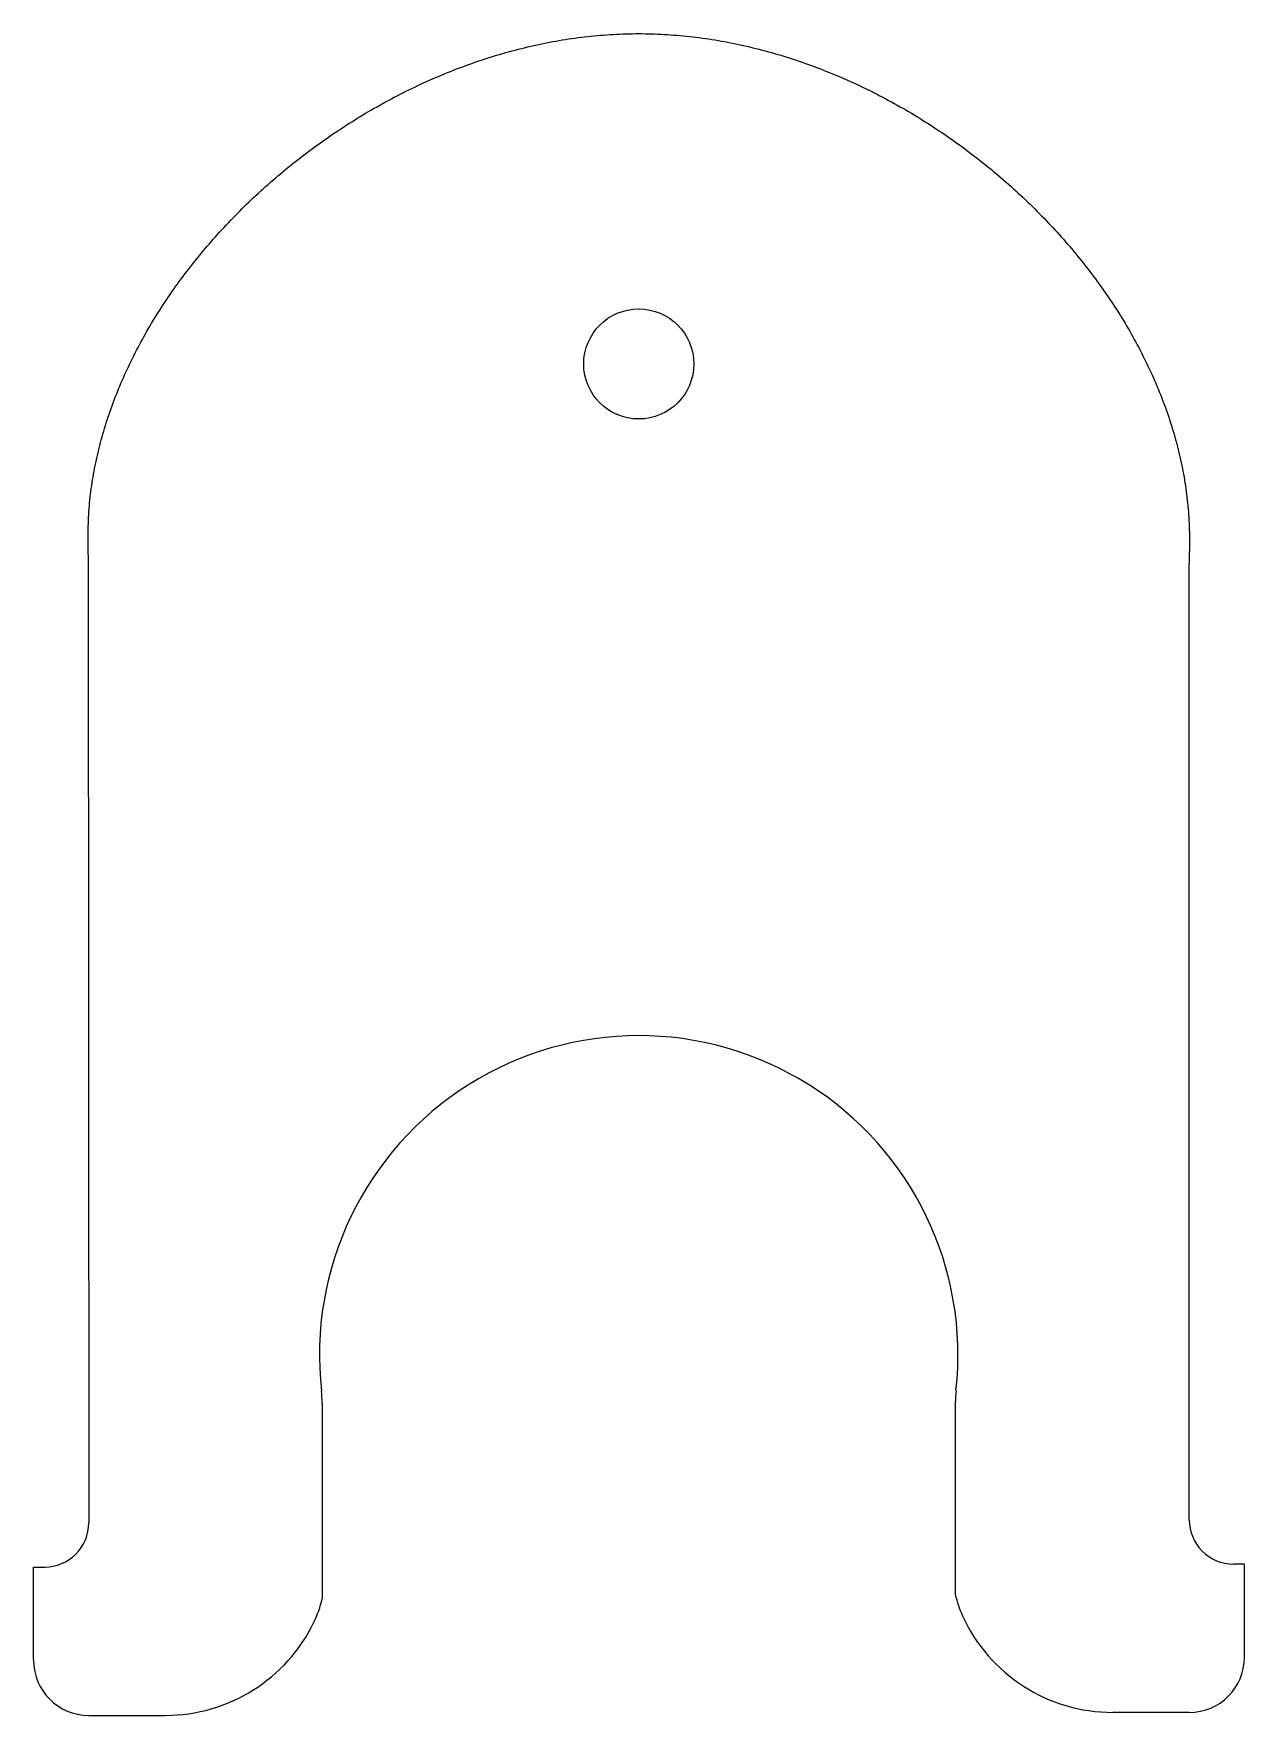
# Model space of a CAD drawing. Extents: x -11 to 11, y -6.5 to 24.
import ezdxf

# ---------------------------------------------------------------- set-up
doc = ezdxf.new("R2010")
doc.units = 0
doc.layers.get('0').update_dxf_attribs({"true_color": 0xffffff})

msp = doc.modelspace()

# ---------------------------------------------------------------- linework, layer by layer
for p, q in [((-1.731, 23.821), (-1.674, 23.833)), ((-1.674, 23.833), (-1.617, 23.844)), ((-1.617, 23.844), (-1.559, 23.855)), ((-1.559, 23.855), (-1.502, 23.865)), ((-1.502, 23.865), (-1.444, 23.875)), ((-1.444, 23.875), (-1.387, 23.885)), ((-1.387, 23.885), (-1.329, 23.894)), ((-1.329, 23.894), (-1.272, 23.903)), ((-1.272, 23.903), (-1.214, 23.911)), ((-1.214, 23.911), (-1.157, 23.919)), ((-1.157, 23.919), (-1.099, 23.927)), ((-1.099, 23.927), (-1.041, 23.935)), ((-1.041, 23.935), (-0.984, 23.942)), ((-0.984, 23.942), (-0.926, 23.948)), ((-0.926, 23.948), (-0.868, 23.954)), ((-0.868, 23.954), (-0.81, 23.96)), ((-0.81, 23.96), (-0.752, 23.966)), ((-0.752, 23.966), (-0.695, 23.971)), ((-0.695, 23.971), (-0.637, 23.975)), ((-0.637, 23.975), (-0.579, 23.98)), ((-0.579, 23.98), (-0.521, 23.983)), ((-0.521, 23.983), (-0.463, 23.987)), ((-0.463, 23.987), (-0.405, 23.99)), ((-0.405, 23.99), (-0.347, 23.993)), ((-0.347, 23.993), (-0.289, 23.995)), ((-0.289, 23.995), (-0.231, 23.997)), ((-0.231, 23.997), (-0.173, 23.998)), ((-0.173, 23.998), (-0.115, 23.999)), ((-0.115, 23.999), (-0.057, 24)), ((-0.057, 24), (0.001, 24)), ((0.001, 24), (0.059, 24)), ((0.059, 24), (0.116, 23.999)), ((0.116, 23.999), (0.174, 23.998)), ((0.174, 23.998), (0.232, 23.997)), ((0.232, 23.997), (0.29, 23.995)), ((0.29, 23.995), (0.348, 23.993)), ((0.348, 23.993), (0.406, 23.99)), ((0.406, 23.99), (0.464, 23.987)), ((0.464, 23.987), (0.522, 23.983)), ((0.522, 23.983), (0.58, 23.98)), ((0.58, 23.98), (0.638, 23.975)), ((0.638, 23.975), (0.695, 23.971)), ((0.695, 23.971), (0.753, 23.966)), ((0.753, 23.966), (0.811, 23.96)), ((0.811, 23.96), (0.869, 23.954)), ((0.869, 23.954), (0.927, 23.948)), ((0.927, 23.948), (0.984, 23.942)), ((0.984, 23.942), (1.042, 23.935)), ((1.042, 23.935), (1.1, 23.927)), ((1.1, 23.927), (1.157, 23.92)), ((1.157, 23.92), (1.215, 23.911)), ((1.215, 23.911), (1.272, 23.903)), ((1.272, 23.903), (1.33, 23.894)), ((1.33, 23.894), (1.387, 23.885)), ((1.387, 23.885), (1.445, 23.875)), ((1.445, 23.875), (1.502, 23.865)), ((1.502, 23.865), (1.559, 23.855)), ((1.559, 23.855), (1.617, 23.844)), ((1.617, 23.844), (1.674, 23.833)), ((1.674, 23.833), (1.731, 23.821)), ((-2.863, 23.517), (-2.807, 23.536)), ((-2.807, 23.536), (-2.751, 23.554)), ((-2.751, 23.554), (-2.695, 23.572)), ((-2.695, 23.572), (-2.639, 23.589)), ((-2.639, 23.589), (-2.583, 23.606)), ((-2.583, 23.606), (-2.526, 23.623)), ((-2.526, 23.623), (-2.47, 23.639)), ((-2.47, 23.639), (-2.414, 23.655)), ((-2.414, 23.655), (-2.357, 23.671)), ((-2.357, 23.671), (-2.301, 23.687)), ((-2.301, 23.687), (-2.244, 23.702)), ((-2.244, 23.702), (-2.187, 23.716)), ((-2.187, 23.716), (-2.13, 23.731)), ((-2.13, 23.731), (-2.074, 23.745)), ((-2.074, 23.745), (-2.017, 23.758)), ((-2.017, 23.758), (-1.96, 23.772)), ((-1.96, 23.772), (-1.903, 23.785)), ((-1.903, 23.785), (-1.846, 23.797)), ((-1.846, 23.797), (-1.788, 23.809)), ((-1.788, 23.809), (-1.731, 23.821)), ((1.731, 23.821), (1.788, 23.809)), ((1.788, 23.809), (1.845, 23.797)), ((1.845, 23.797), (1.902, 23.785)), ((1.902, 23.785), (1.959, 23.772)), ((1.959, 23.772), (2.016, 23.758)), ((2.016, 23.758), (2.073, 23.745)), ((2.073, 23.745), (2.13, 23.731)), ((2.13, 23.731), (2.186, 23.716)), ((2.186, 23.716), (2.243, 23.702)), ((2.243, 23.702), (2.299, 23.687)), ((2.299, 23.687), (2.356, 23.671)), ((2.356, 23.671), (2.412, 23.656)), ((2.412, 23.656), (2.469, 23.639)), ((2.469, 23.639), (2.525, 23.623)), ((2.525, 23.623), (2.581, 23.606)), ((2.581, 23.606), (2.637, 23.589)), ((2.637, 23.589), (2.693, 23.572)), ((2.693, 23.572), (2.749, 23.554)), ((2.749, 23.554), (2.805, 23.536)), ((2.805, 23.536), (2.861, 23.517)), ((-3.69, 23.201), (-3.636, 23.224)), ((-3.636, 23.224), (-3.581, 23.247)), ((-3.581, 23.247), (-3.527, 23.27)), ((-3.527, 23.27), (-3.472, 23.292)), ((-3.472, 23.292), (-3.417, 23.314)), ((-3.417, 23.314), (-3.362, 23.336)), ((-3.362, 23.336), (-3.307, 23.358)), ((-3.307, 23.358), (-3.252, 23.379)), ((-3.252, 23.379), (-3.197, 23.399)), ((-3.197, 23.399), (-3.141, 23.42)), ((-3.141, 23.42), (-3.086, 23.44)), ((-3.086, 23.44), (-3.03, 23.46)), ((-3.03, 23.46), (-2.975, 23.479)), ((-2.975, 23.479), (-2.919, 23.498)), ((-2.919, 23.498), (-2.863, 23.517)), ((2.861, 23.517), (2.917, 23.498)), ((2.917, 23.498), (2.972, 23.479)), ((2.972, 23.479), (3.028, 23.46)), ((3.028, 23.46), (3.083, 23.44)), ((3.083, 23.44), (3.139, 23.42)), ((3.139, 23.42), (3.194, 23.4)), ((3.194, 23.4), (3.249, 23.379)), ((3.249, 23.379), (3.304, 23.358)), ((3.304, 23.358), (3.359, 23.336)), ((3.359, 23.336), (3.414, 23.315)), ((3.414, 23.315), (3.468, 23.293)), ((3.468, 23.293), (3.523, 23.27)), ((3.523, 23.27), (3.578, 23.248)), ((3.578, 23.248), (3.632, 23.225)), ((3.632, 23.225), (3.686, 23.201)), ((-4.334, 22.898), (-4.281, 22.925)), ((-4.281, 22.925), (-4.228, 22.952)), ((-4.228, 22.952), (-4.175, 22.978)), ((-4.175, 22.978), (-4.122, 23.004)), ((-4.122, 23.004), (-4.068, 23.03)), ((-4.068, 23.03), (-4.014, 23.055)), ((-4.014, 23.055), (-3.961, 23.08)), ((-3.961, 23.08), (-3.907, 23.105)), ((-3.907, 23.105), (-3.853, 23.13)), ((-3.853, 23.13), (-3.799, 23.154)), ((-3.799, 23.154), (-3.745, 23.178)), ((-3.745, 23.178), (-3.69, 23.201)), ((3.686, 23.201), (3.741, 23.178)), ((3.741, 23.178), (3.795, 23.154)), ((3.795, 23.154), (3.849, 23.13)), ((3.849, 23.13), (3.902, 23.105)), ((3.902, 23.105), (3.956, 23.08)), ((3.956, 23.08), (4.01, 23.055)), ((4.01, 23.055), (4.063, 23.03)), ((4.063, 23.03), (4.117, 23.004)), ((4.117, 23.004), (4.17, 22.978)), ((4.17, 22.978), (4.223, 22.952)), ((4.223, 22.952), (4.276, 22.925)), ((4.276, 22.925), (4.329, 22.898)), ((-4.908, 22.584), (-4.856, 22.614)), ((-4.856, 22.614), (-4.805, 22.644)), ((-4.805, 22.644), (-4.753, 22.673)), ((-4.753, 22.673), (-4.701, 22.702)), ((-4.701, 22.702), (-4.649, 22.731)), ((-4.649, 22.731), (-4.597, 22.76)), ((-4.597, 22.76), (-4.545, 22.788)), ((-4.545, 22.788), (-4.492, 22.816)), ((-4.492, 22.816), (-4.44, 22.844)), ((-4.44, 22.844), (-4.387, 22.871)), ((-4.387, 22.871), (-4.334, 22.898)), ((4.329, 22.898), (4.381, 22.871)), ((4.381, 22.871), (4.434, 22.844)), ((4.434, 22.844), (4.486, 22.816)), ((4.486, 22.816), (4.539, 22.788)), ((4.539, 22.788), (4.591, 22.76)), ((4.591, 22.76), (4.643, 22.731)), ((4.643, 22.731), (4.695, 22.702)), ((4.695, 22.702), (4.746, 22.673)), ((4.746, 22.673), (4.798, 22.644)), ((4.798, 22.644), (4.849, 22.614)), ((4.849, 22.614), (4.901, 22.584)), ((-5.413, 22.27), (-5.363, 22.303)), ((-5.363, 22.303), (-5.313, 22.335)), ((-5.313, 22.335), (-5.263, 22.367)), ((-5.263, 22.367), (-5.213, 22.399)), ((-5.213, 22.399), (-5.162, 22.43)), ((-5.162, 22.43), (-5.112, 22.462)), ((-5.112, 22.462), (-5.061, 22.493)), ((-5.061, 22.493), (-5.01, 22.523)), ((-5.01, 22.523), (-4.959, 22.554)), ((-4.959, 22.554), (-4.908, 22.584)), ((4.901, 22.584), (4.952, 22.554)), ((4.952, 22.554), (5.003, 22.524)), ((5.003, 22.524), (5.053, 22.493)), ((5.053, 22.493), (5.104, 22.462)), ((5.104, 22.462), (5.155, 22.43)), ((5.155, 22.43), (5.205, 22.399)), ((5.205, 22.399), (5.255, 22.367)), ((5.255, 22.367), (5.305, 22.335)), ((5.305, 22.335), (5.355, 22.303)), ((5.355, 22.303), (5.405, 22.27)), ((-5.853, 21.966), (-5.805, 22)), ((-5.805, 22), (-5.757, 22.035)), ((-5.757, 22.035), (-5.708, 22.069)), ((-5.708, 22.069), (-5.659, 22.103)), ((-5.659, 22.103), (-5.611, 22.137)), ((-5.611, 22.137), (-5.561, 22.171)), ((-5.561, 22.171), (-5.512, 22.204)), ((-5.512, 22.204), (-5.463, 22.237)), ((-5.463, 22.237), (-5.413, 22.27)), ((5.405, 22.27), (5.454, 22.237)), ((5.454, 22.237), (5.503, 22.204)), ((5.503, 22.204), (5.553, 22.171)), ((5.553, 22.171), (5.602, 22.137)), ((5.602, 22.137), (5.65, 22.103)), ((5.65, 22.103), (5.699, 22.069)), ((5.699, 22.069), (5.747, 22.035)), ((5.747, 22.035), (5.796, 22.001)), ((5.796, 22.001), (5.844, 21.966)), ((-6.232, 21.679), (-6.186, 21.715)), ((-6.186, 21.715), (-6.139, 21.752)), ((-6.139, 21.752), (-6.092, 21.788)), ((-6.092, 21.788), (-6.044, 21.824)), ((-6.044, 21.824), (-5.997, 21.86)), ((-5.997, 21.86), (-5.949, 21.895)), ((-5.949, 21.895), (-5.901, 21.931)), ((-5.901, 21.931), (-5.853, 21.966)), ((5.844, 21.966), (5.892, 21.931)), ((5.892, 21.931), (5.939, 21.895)), ((5.939, 21.895), (5.987, 21.86)), ((5.987, 21.86), (6.034, 21.824)), ((6.034, 21.824), (6.081, 21.788)), ((6.081, 21.788), (6.128, 21.752)), ((6.128, 21.752), (6.175, 21.715)), ((6.175, 21.715), (6.222, 21.679)), ((-6.598, 21.377), (-6.553, 21.416)), ((-6.553, 21.416), (-6.508, 21.454)), ((-6.508, 21.454), (-6.463, 21.492)), ((-6.463, 21.492), (-6.417, 21.53)), ((-6.417, 21.53), (-6.371, 21.567)), ((-6.371, 21.567), (-6.325, 21.605)), ((-6.325, 21.605), (-6.279, 21.642)), ((-6.279, 21.642), (-6.232, 21.679)), ((6.222, 21.679), (6.268, 21.642)), ((6.268, 21.642), (6.314, 21.605)), ((6.314, 21.605), (6.36, 21.567)), ((6.36, 21.567), (6.406, 21.53)), ((6.406, 21.53), (6.452, 21.492)), ((6.452, 21.492), (6.497, 21.454)), ((6.497, 21.454), (6.542, 21.416)), ((6.542, 21.416), (6.587, 21.377)), ((-6.951, 21.062), (-6.908, 21.102)), ((-6.908, 21.102), (-6.864, 21.142)), ((-6.864, 21.142), (-6.82, 21.182)), ((-6.82, 21.182), (-6.776, 21.221)), ((-6.776, 21.221), (-6.732, 21.261)), ((-6.732, 21.261), (-6.688, 21.3)), ((-6.688, 21.3), (-6.643, 21.339)), ((-6.643, 21.339), (-6.598, 21.377)), ((6.587, 21.377), (6.632, 21.339)), ((6.632, 21.339), (6.676, 21.3)), ((6.676, 21.3), (6.72, 21.261)), ((6.72, 21.261), (6.764, 21.222)), ((6.764, 21.222), (6.808, 21.182)), ((6.808, 21.182), (6.852, 21.142)), ((6.852, 21.142), (6.895, 21.102)), ((6.895, 21.102), (6.939, 21.062)), ((-7.289, 20.734), (-7.247, 20.776)), ((-7.247, 20.776), (-7.206, 20.817)), ((-7.206, 20.817), (-7.164, 20.859)), ((-7.164, 20.859), (-7.122, 20.9)), ((-7.122, 20.9), (-7.079, 20.941)), ((-7.079, 20.941), (-7.037, 20.981)), ((-7.037, 20.981), (-6.994, 21.022)), ((-6.994, 21.022), (-6.951, 21.062)), ((6.939, 21.062), (6.981, 21.022)), ((6.981, 21.022), (7.024, 20.982)), ((7.024, 20.982), (7.067, 20.941)), ((7.067, 20.941), (7.109, 20.9)), ((7.109, 20.9), (7.151, 20.859)), ((7.151, 20.859), (7.193, 20.818)), ((7.193, 20.818), (7.234, 20.776)), ((7.234, 20.776), (7.276, 20.734)), ((-7.572, 20.438), (-7.532, 20.48)), ((-7.532, 20.48), (-7.492, 20.523)), ((-7.492, 20.523), (-7.452, 20.566)), ((-7.452, 20.566), (-7.412, 20.608)), ((-7.412, 20.608), (-7.371, 20.65)), ((-7.371, 20.65), (-7.33, 20.692)), ((-7.33, 20.692), (-7.289, 20.734)), ((7.276, 20.734), (7.317, 20.693)), ((7.317, 20.693), (7.358, 20.651)), ((7.358, 20.651), (7.398, 20.608)), ((7.398, 20.608), (7.439, 20.566)), ((7.439, 20.566), (7.479, 20.523)), ((7.479, 20.523), (7.519, 20.481)), ((7.519, 20.481), (7.558, 20.438)), ((-7.842, 20.132), (-7.804, 20.176)), ((-7.804, 20.176), (-7.766, 20.22)), ((-7.766, 20.22), (-7.728, 20.264)), ((-7.728, 20.264), (-7.689, 20.308)), ((-7.689, 20.308), (-7.65, 20.351)), ((-7.65, 20.351), (-7.611, 20.394)), ((-7.611, 20.394), (-7.572, 20.438)), ((7.558, 20.438), (7.598, 20.395)), ((7.598, 20.395), (7.637, 20.351)), ((7.637, 20.351), (7.675, 20.308)), ((7.675, 20.308), (7.714, 20.264)), ((7.714, 20.264), (7.752, 20.22)), ((7.752, 20.22), (7.79, 20.176)), ((7.79, 20.176), (7.828, 20.132)), ((-8.1, 19.819), (-8.064, 19.864)), ((-8.064, 19.864), (-8.028, 19.909)), ((-8.028, 19.909), (-7.991, 19.954)), ((-7.991, 19.954), (-7.954, 19.999)), ((-7.954, 19.999), (-7.917, 20.043)), ((-7.917, 20.043), (-7.88, 20.088)), ((-7.88, 20.088), (-7.842, 20.132)), ((7.828, 20.132), (7.866, 20.088)), ((7.866, 20.088), (7.903, 20.044)), ((7.903, 20.044), (7.94, 19.999)), ((7.94, 19.999), (7.977, 19.954)), ((7.977, 19.954), (8.013, 19.909)), ((8.013, 19.909), (8.05, 19.864)), ((8.05, 19.864), (8.086, 19.819)), ((-8.31, 19.544), (-8.275, 19.59)), ((-8.275, 19.59), (-8.241, 19.636)), ((-8.241, 19.636), (-8.206, 19.682)), ((-8.206, 19.682), (-8.171, 19.728)), ((-8.171, 19.728), (-8.136, 19.773)), ((-8.136, 19.773), (-8.1, 19.819)), ((8.086, 19.819), (8.121, 19.773)), ((8.121, 19.773), (8.157, 19.728)), ((8.157, 19.728), (8.192, 19.682)), ((8.192, 19.682), (8.227, 19.636)), ((8.227, 19.636), (8.261, 19.59)), ((8.261, 19.59), (8.295, 19.544)), ((-8.541, 19.217), (-8.509, 19.264)), ((-8.509, 19.264), (-8.477, 19.311)), ((-8.477, 19.311), (-8.444, 19.358)), ((-8.444, 19.358), (-8.411, 19.405)), ((-8.411, 19.405), (-8.377, 19.451)), ((-8.377, 19.451), (-8.344, 19.498)), ((-8.344, 19.498), (-8.31, 19.544)), ((8.295, 19.544), (8.329, 19.498)), ((8.329, 19.498), (8.363, 19.451)), ((8.363, 19.451), (8.396, 19.405)), ((8.396, 19.405), (8.429, 19.358)), ((8.429, 19.358), (8.462, 19.311)), ((8.462, 19.311), (8.495, 19.264)), ((8.495, 19.264), (8.527, 19.217)), ((-8.728, 18.932), (-8.698, 18.979)), ((-8.698, 18.979), (-8.667, 19.027)), ((-8.667, 19.027), (-8.636, 19.075)), ((-8.636, 19.075), (-8.605, 19.122)), ((-8.605, 19.122), (-8.573, 19.17)), ((-8.573, 19.17), (-8.541, 19.217)), ((8.527, 19.217), (8.559, 19.17)), ((8.559, 19.17), (8.591, 19.122)), ((8.591, 19.122), (8.622, 19.075)), ((8.622, 19.075), (8.653, 19.027)), ((8.653, 19.027), (8.684, 18.98)), ((8.684, 18.98), (8.714, 18.932)), ((-8.932, 18.593), (-8.904, 18.642)), ((-8.904, 18.642), (-8.876, 18.69)), ((-8.876, 18.69), (-8.847, 18.739)), ((-8.847, 18.739), (-8.818, 18.787)), ((-8.818, 18.787), (-8.788, 18.835)), ((-8.788, 18.835), (-8.758, 18.884)), ((-8.758, 18.884), (-8.728, 18.932)), ((8.714, 18.932), (8.744, 18.884)), ((8.744, 18.884), (8.774, 18.836)), ((8.774, 18.836), (8.803, 18.787)), ((8.803, 18.787), (8.833, 18.739)), ((8.833, 18.739), (8.861, 18.69)), ((8.861, 18.69), (8.89, 18.642)), ((8.89, 18.642), (8.918, 18.593)), ((-9.094, 18.298), (-9.068, 18.348)), ((-9.068, 18.348), (-9.042, 18.397)), ((-9.042, 18.397), (-9.015, 18.446)), ((-9.015, 18.446), (-8.988, 18.495)), ((-8.988, 18.495), (-8.96, 18.544)), ((-8.96, 18.544), (-8.932, 18.593)), ((8.918, 18.593), (8.946, 18.544)), ((8.946, 18.544), (8.974, 18.495)), ((8.974, 18.495), (9.001, 18.446)), ((9.001, 18.446), (9.028, 18.397)), ((9.028, 18.397), (9.054, 18.348)), ((9.054, 18.348), (9.081, 18.299)), ((-9.244, 18), (-9.22, 18.05)), ((-9.22, 18.05), (-9.196, 18.1)), ((-9.196, 18.1), (-9.171, 18.15)), ((-9.171, 18.15), (-9.146, 18.199)), ((-9.146, 18.199), (-9.12, 18.249)), ((-9.12, 18.249), (-9.094, 18.298)), ((9.081, 18.299), (9.107, 18.249)), ((9.107, 18.249), (9.132, 18.2)), ((9.132, 18.2), (9.158, 18.15)), ((9.158, 18.15), (9.182, 18.1)), ((9.182, 18.1), (9.207, 18.05)), ((9.207, 18.05), (9.231, 18)), ((-9.382, 17.699), (-9.36, 17.749)), ((-9.36, 17.749), (-9.338, 17.8)), ((-9.338, 17.8), (-9.315, 17.85)), ((-9.315, 17.85), (-9.292, 17.9)), ((-9.292, 17.9), (-9.268, 17.95)), ((-9.268, 17.95), (-9.244, 18)), ((9.231, 18), (9.255, 17.95)), ((9.255, 17.95), (9.279, 17.9)), ((9.279, 17.9), (9.302, 17.85)), ((9.302, 17.85), (9.325, 17.8)), ((9.325, 17.8), (9.348, 17.749)), ((9.348, 17.749), (9.37, 17.699)), ((-9.507, 17.394), (-9.487, 17.445)), ((-9.487, 17.445), (-9.467, 17.496)), ((-9.467, 17.496), (-9.446, 17.547)), ((-9.446, 17.547), (-9.425, 17.598)), ((-9.425, 17.598), (-9.404, 17.648)), ((-9.404, 17.648), (-9.382, 17.699)), ((9.37, 17.699), (9.392, 17.648)), ((9.392, 17.648), (9.413, 17.598)), ((9.413, 17.598), (9.434, 17.547)), ((9.434, 17.547), (9.455, 17.496)), ((9.455, 17.496), (9.475, 17.445)), ((9.475, 17.445), (9.495, 17.394)), ((-9.619, 17.087), (-9.601, 17.139)), ((-9.601, 17.139), (-9.583, 17.19)), ((-9.583, 17.19), (-9.565, 17.241)), ((-9.565, 17.241), (-9.546, 17.292)), ((-9.546, 17.292), (-9.527, 17.343)), ((-9.527, 17.343), (-9.507, 17.394)), ((9.495, 17.394), (9.515, 17.343)), ((9.515, 17.343), (9.535, 17.292)), ((9.535, 17.292), (9.554, 17.241)), ((9.554, 17.241), (9.572, 17.19)), ((9.572, 17.19), (9.59, 17.139)), ((9.59, 17.139), (9.608, 17.087)), ((-9.717, 16.778), (-9.702, 16.83)), ((-9.702, 16.83), (-9.686, 16.881)), ((-9.686, 16.881), (-9.67, 16.933)), ((-9.67, 16.933), (-9.653, 16.984)), ((-9.653, 16.984), (-9.636, 17.036)), ((-9.636, 17.036), (-9.619, 17.087)), ((9.608, 17.087), (9.626, 17.036)), ((9.626, 17.036), (9.643, 16.984)), ((9.643, 16.984), (9.66, 16.933)), ((9.66, 16.933), (9.676, 16.881)), ((9.676, 16.881), (9.692, 16.83)), ((9.692, 16.83), (9.708, 16.778)), ((-9.801, 16.467), (-9.788, 16.519)), ((-9.788, 16.519), (-9.775, 16.571)), ((-9.775, 16.571), (-9.761, 16.623)), ((-9.761, 16.623), (-9.747, 16.674)), ((-9.747, 16.674), (-9.732, 16.726)), ((-9.732, 16.726), (-9.717, 16.778)), ((9.708, 16.778), (9.723, 16.726)), ((9.723, 16.726), (9.738, 16.675)), ((9.738, 16.675), (9.752, 16.623)), ((9.752, 16.623), (9.766, 16.571)), ((9.766, 16.571), (9.78, 16.519)), ((9.78, 16.519), (9.793, 16.467)), ((-9.871, 16.154), (-9.861, 16.206)), ((-9.861, 16.206), (-9.85, 16.259)), ((-9.85, 16.259), (-9.838, 16.311)), ((-9.838, 16.311), (-9.826, 16.363)), ((-9.826, 16.363), (-9.814, 16.415)), ((-9.814, 16.415), (-9.801, 16.467)), ((9.793, 16.467), (9.806, 16.415)), ((9.806, 16.415), (9.819, 16.363)), ((9.819, 16.363), (9.831, 16.311)), ((9.831, 16.311), (9.843, 16.259)), ((9.843, 16.259), (9.854, 16.206)), ((9.854, 16.206), (9.865, 16.154)), ((-9.927, 15.84), (-9.918, 15.893)), ((-9.918, 15.893), (-9.91, 15.945)), ((-9.91, 15.945), (-9.901, 15.997)), ((-9.901, 15.997), (-9.891, 16.05)), ((-9.891, 16.05), (-9.882, 16.102)), ((-9.882, 16.102), (-9.871, 16.154)), ((9.865, 16.154), (9.875, 16.102)), ((9.875, 16.102), (9.886, 16.05)), ((9.886, 16.05), (9.895, 15.997)), ((9.895, 15.997), (9.905, 15.945)), ((9.905, 15.945), (9.913, 15.893)), ((9.913, 15.893), (9.922, 15.84)), ((-9.961, 15.578), (-9.955, 15.63)), ((-9.955, 15.63), (-9.949, 15.683)), ((-9.949, 15.683), (-9.942, 15.735)), ((-9.942, 15.735), (-9.934, 15.788)), ((-9.934, 15.788), (-9.927, 15.84)), ((9.922, 15.84), (9.93, 15.788)), ((9.93, 15.788), (9.938, 15.735)), ((9.938, 15.735), (9.945, 15.683)), ((9.945, 15.683), (9.952, 15.63)), ((9.952, 15.63), (9.958, 15.578)), ((-9.989, 15.263), (-9.985, 15.315)), ((-9.985, 15.315), (-9.981, 15.368)), ((-9.981, 15.368), (-9.977, 15.42)), ((-9.977, 15.42), (-9.972, 15.473)), ((-9.972, 15.473), (-9.967, 15.525)), ((-9.967, 15.525), (-9.961, 15.578)), ((9.958, 15.578), (9.964, 15.526)), ((9.964, 15.526), (9.97, 15.473)), ((9.97, 15.473), (9.975, 15.42)), ((9.975, 15.42), (9.98, 15.368)), ((9.98, 15.368), (9.984, 15.315)), ((9.984, 15.315), (9.988, 15.263)), ((-10, 14.996), (-9.999, 14.998)), ((-10, 14.995), (-10, 14.996)), ((-10, 14.993), (-10, 14.995)), ((-10, 14.991), (-10, 14.993)), ((-10, 14.989), (-10, 14.991)), ((-10, 14.987), (-10, 14.989)), ((-10, 14.985), (-10, 14.987)), ((-10, 14.984), (-10, 14.985)), ((-10, 14.982), (-10, 14.984)), ((-10, 14.98), (-10, 14.982)), ((-10, 14.978), (-10, 14.98)), ((-10, 14.976), (-10, 14.978)), ((-10, 14.974), (-10, 14.976)), ((-10, 14.973), (-10, 14.974)), ((-10, 14.971), (-10, 14.973)), ((-10, 14.969), (-10, 14.971)), ((-10, 14.967), (-10, 14.969)), ((-9.999, 15), (-9.998, 15.053)), ((-9.999, 14.998), (-9.999, 15)), ((-9.998, 15.053), (-9.996, 15.105)), ((-9.996, 15.105), (-9.994, 15.158)), ((-9.994, 15.158), (-9.992, 15.21)), ((-9.992, 15.21), (-9.989, 15.263)), ((9.988, 15.263), (9.991, 15.21)), ((9.991, 15.21), (9.994, 15.158)), ((9.994, 15.158), (9.997, 15.105)), ((9.997, 15.105), (9.999, 15.053)), ((9.999, 15.053), (10.001, 15)), ((10.001, 15), (10.001, 14.998)), ((10.001, 14.998), (10.001, 14.995)), ((10.001, 14.995), (10.001, 14.993)), ((10.001, 14.993), (10.001, 14.99)), ((10.001, 14.99), (10.001, 14.988)), ((10.001, 14.988), (10.001, 14.985)), ((10.001, 14.985), (10.001, 14.983)), ((10.001, 14.983), (10.001, 14.98)), ((10.001, 14.98), (10.001, 14.978)), ((10.001, 14.978), (10.001, 14.975)), ((10.001, 14.975), (10.001, 14.973)), ((10.001, 14.973), (10.001, 14.97)), ((10.001, 14.97), (10.001, 14.968)), ((-10.001, 14.927), (-10, 14.929)), ((-10.001, 14.925), (-10.001, 14.927)), ((-10.001, 14.923), (-10.001, 14.925)), ((-10.001, 14.921), (-10.001, 14.923)), ((-10.001, 14.92), (-10.001, 14.921)), ((-10.001, 14.918), (-10.001, 14.92)), ((-10.001, 14.916), (-10.001, 14.918)), ((-10.001, 14.914), (-10.001, 14.916)), ((-10.001, 14.912), (-10.001, 14.914)), ((-10.001, 14.911), (-10.001, 14.912)), ((-10.001, 14.909), (-10.001, 14.911)), ((-10.001, 14.907), (-10.001, 14.909)), ((-10.001, 14.905), (-10.001, 14.907)), ((-10.001, 14.903), (-10.001, 14.905)), ((-10.001, 14.901), (-10.001, 14.903)), ((-10.001, 14.9), (-10.001, 14.901)), ((-10.001, 14.898), (-10.001, 14.9)), ((-10.001, 14.896), (-10.001, 14.898)), ((-10.001, 14.894), (-10.001, 14.896)), ((-10.001, 14.892), (-10.001, 14.894)), ((-10.001, 14.89), (-10.001, 14.892)), ((-10.001, 14.889), (-10.001, 14.89)), ((-10.001, 14.887), (-10.001, 14.889)), ((-10.001, 14.885), (-10.001, 14.887)), ((-10.001, 14.883), (-10.001, 14.885)), ((-10.001, 14.881), (-10.001, 14.883)), ((-10.001, 14.879), (-10.001, 14.881)), ((-10.001, 14.878), (-10.001, 14.879)), ((-10.001, 14.876), (-10.001, 14.878)), ((-10.001, 14.874), (-10.001, 14.876)), ((-10.001, 14.872), (-10.001, 14.874)), ((-10.001, 14.87), (-10.001, 14.872)), ((-10.001, 14.869), (-10.001, 14.87)), ((-10.001, 14.867), (-10.001, 14.869)), ((-10.001, 14.865), (-10.001, 14.867)), ((-10.001, 14.863), (-10.001, 14.865)), ((-10.001, 14.861), (-10.001, 14.863)), ((-10.001, 14.859), (-10.001, 14.861)), ((-10.001, 14.858), (-10.001, 14.859)), ((-10.001, 14.856), (-10.001, 14.858)), ((-10.001, 14.854), (-10.001, 14.856)), ((-10.001, 14.852), (-10.001, 14.854)), ((-10.001, 14.85), (-10.001, 14.852)), ((-10.001, 14.848), (-10.001, 14.85)), ((-10.001, 14.847), (-10.001, 14.848)), ((-10.001, 14.845), (-10.001, 14.847)), ((-10.001, 14.843), (-10.001, 14.845)), ((-10.001, 14.841), (-10.001, 14.843)), ((-10.001, 14.839), (-10.001, 14.841)), ((-10.001, 14.837), (-10.001, 14.839)), ((-10.001, 14.836), (-10.001, 14.837)), ((-10.001, 14.834), (-10.001, 14.836)), ((-10.001, 14.832), (-10.001, 14.834)), ((-10.001, 14.83), (-10.001, 14.832)), ((-10.001, 14.828), (-10.001, 14.83)), ((-10.001, 14.827), (-10.001, 14.828)), ((-10.001, 14.825), (-10.001, 14.827)), ((-10.001, 14.823), (-10.001, 14.825)), ((-10.001, 14.821), (-10.001, 14.823)), ((-10.001, 14.819), (-10.001, 14.821)), ((-10.001, 14.817), (-10.001, 14.819)), ((-10.001, 14.816), (-10.001, 14.817)), ((-10.001, 14.814), (-10.001, 14.816)), ((-10.001, 14.812), (-10.001, 14.814)), ((-10.001, 14.81), (-10.001, 14.812)), ((-10.001, 14.808), (-10.001, 14.81)), ((-10.001, 14.806), (-10.001, 14.808)), ((-10.001, 14.805), (-10.001, 14.806)), ((-10.001, 14.803), (-10.001, 14.805)), ((-10.001, 14.801), (-10.001, 14.803)), ((-10.001, 14.799), (-10.001, 14.801)), ((-10.001, 14.797), (-10.001, 14.799)), ((-10.001, 14.795), (-10.001, 14.797)), ((-10.001, 14.794), (-10.001, 14.795)), ((-10.001, 14.792), (-10.001, 14.794)), ((-10.001, 14.79), (-10.001, 14.792)), ((-10.001, 14.788), (-10.001, 14.79)), ((-10.001, 14.786), (-10.001, 14.788)), ((-10.001, 14.785), (-10.001, 14.786)), ((-10.001, 14.783), (-10.001, 14.785)), ((-10.001, 14.781), (-10.001, 14.783)), ((-10.001, 14.779), (-10.001, 14.781)), ((-10.001, 14.777), (-10.001, 14.779)), ((-10.001, 14.775), (-10.001, 14.777)), ((-10.001, 14.774), (-10.001, 14.775)), ((-10.001, 14.772), (-10.001, 14.774)), ((-10.001, 14.77), (-10.001, 14.772)), ((-10, 14.768), (-10.001, 14.77)), ((-10, 14.965), (-10, 14.967)), ((-10, 14.963), (-10, 14.965)), ((-10, 14.962), (-10, 14.963)), ((-10, 14.96), (-10, 14.962)), ((-10, 14.958), (-10, 14.96)), ((-10, 14.956), (-10, 14.958)), ((-10, 14.954), (-10, 14.956)), ((-10, 14.953), (-10, 14.954)), ((-10, 14.951), (-10, 14.953)), ((-10, 14.949), (-10, 14.951)), ((-10, 14.947), (-10, 14.949)), ((-10, 14.945), (-10, 14.947)), ((-10, 14.943), (-10, 14.945)), ((-10, 14.942), (-10, 14.943)), ((-10, 14.94), (-10, 14.942)), ((-10, 14.938), (-10, 14.94)), ((-10, 14.936), (-10, 14.938)), ((-10, 14.934), (-10, 14.936)), ((-10, 14.932), (-10, 14.934)), ((-10, 14.931), (-10, 14.932)), ((-10, 14.929), (-10, 14.931)), ((-10, 14.766), (-10, 14.768)), ((-10, 14.764), (-10, 14.766)), ((-10, 14.763), (-10, 14.764)), ((-10, 14.761), (-10, 14.763)), ((-10, 14.759), (-10, 14.761)), ((-10, 14.757), (-10, 14.759)), ((-10, 14.755), (-10, 14.757)), ((-10, 14.753), (-10, 14.755)), ((-10, 14.752), (-10, 14.753)), ((-10, 14.75), (-10, 14.752)), ((-10, 14.748), (-10, 14.75)), ((-10, 14.746), (-10, 14.748)), ((-10, 14.744), (-10, 14.746)), ((-10, 14.742), (-10, 14.744)), ((-10, 14.741), (-10, 14.742)), ((-10, 14.739), (-10, 14.741)), ((-10, 14.737), (-10, 14.739)), ((-10, 14.735), (-10, 14.737)), ((-10, 14.733), (-10, 14.735)), ((-10, 14.732), (-10, 14.733)), ((-10, 14.73), (-10, 14.732)), ((-10, 14.728), (-10, 14.73)), ((-10, 14.726), (-10, 14.728)), ((-10, 14.724), (-10, 14.726)), ((-10, 14.722), (-10, 14.724)), ((-10, 14.721), (-10, 14.722)), ((-10, 14.719), (-10, 14.721)), ((-10, 14.717), (-10, 14.719)), ((-10, 14.715), (-10, 14.717)), ((-10, 14.713), (-10, 14.715)), ((-10, 14.711), (-10, 14.713)), ((-10, 14.71), (-10, 14.711)), ((-10, 14.708), (-10, 14.71)), ((-10, 14.706), (-10, 14.708)), ((-10, 14.704), (-10, 14.706)), ((-10, 14.702), (-10, 14.704)), ((-10, 14.7), (-10, 14.702)), ((-10, 14.699), (-10, 14.7)), ((-10, 14.697), (-10, 14.699)), ((-10, 14.695), (-10, 14.697)), ((-10, 14.693), (-10, 14.695)), ((-10, 14.691), (-10, 14.693)), ((-10, 14.69), (-10, 14.691)), ((-10, 14.688), (-10, 14.69)), ((-10, 14.686), (-10, 14.688)), ((-10, 14.684), (-10, 14.686)), ((-10, 14.682), (-10, 14.684)), ((-10, 14.68), (-10, 14.682)), ((-9.999, 14.679), (-10, 14.68)), ((-9.999, 14.677), (-9.999, 14.679)), ((-9.999, 14.675), (-9.999, 14.677)), ((-9.999, 14.673), (-9.999, 14.675)), ((-9.999, 14.671), (-9.999, 14.673)), ((-9.999, 14.669), (-9.999, 14.671)), ((-9.999, 14.668), (-9.999, 14.669)), ((-9.999, 14.666), (-9.999, 14.668)), ((-9.999, 14.664), (-9.999, 14.666)), ((-9.999, 14.662), (-9.999, 14.664)), ((10.001, 14.968), (10.001, 14.966)), ((10.001, 14.966), (10.001, 14.963)), ((10.001, 14.963), (10.002, 14.961)), ((10.002, 14.961), (10.002, 14.958)), ((10.002, 14.958), (10.002, 14.956)), ((10.002, 14.956), (10.002, 14.953)), ((10.002, 14.953), (10.002, 14.951)), ((10.002, 14.951), (10.002, 14.948)), ((10.002, 14.948), (10.002, 14.946)), ((10.002, 14.946), (10.002, 14.943)), ((10.002, 14.943), (10.002, 14.941)), ((10.002, 14.941), (10.002, 14.938)), ((10.002, 14.938), (10.002, 14.936)), ((10.002, 14.936), (10.002, 14.933)), ((10.002, 14.933), (10.002, 14.931)), ((10.002, 14.931), (10.002, 14.929)), ((10.002, 14.929), (10.002, 14.926)), ((10.002, 14.926), (10.002, 14.924)), ((10.002, 14.924), (10.002, 14.921)), ((10.002, 14.921), (10.002, 14.919)), ((10.002, 14.919), (10.002, 14.916)), ((10.002, 14.916), (10.002, 14.914)), ((10.002, 14.914), (10.002, 14.911)), ((10.002, 14.911), (10.002, 14.909)), ((10.002, 14.909), (10.002, 14.906)), ((10.002, 14.906), (10.003, 14.904)), ((10.003, 14.904), (10.003, 14.901)), ((10.003, 14.901), (10.003, 14.899)), ((10.003, 14.899), (10.003, 14.897)), ((10.003, 14.897), (10.003, 14.894)), ((10.003, 14.894), (10.003, 14.892)), ((10.003, 14.892), (10.003, 14.889)), ((10.003, 14.889), (10.003, 14.887)), ((10.003, 14.887), (10.003, 14.884)), ((10.003, 14.884), (10.003, 14.882)), ((10.003, 14.882), (10.003, 14.879)), ((10.003, 14.879), (10.003, 14.877)), ((10.003, 14.877), (10.003, 14.874)), ((10.003, 14.874), (10.003, 14.872)), ((10.003, 14.872), (10.003, 14.869)), ((10.003, 14.869), (10.003, 14.867)), ((10.003, 14.867), (10.003, 14.864)), ((10.003, 14.864), (10.003, 14.862)), ((10.003, 14.862), (10.003, 14.86)), ((10.003, 14.86), (10.003, 14.857)), ((10.003, 14.857), (10.003, 14.855)), ((10.003, 14.855), (10.003, 14.852)), ((10.003, 14.852), (10.003, 14.85)), ((10.003, 14.85), (10.003, 14.847)), ((10.003, 14.847), (10.003, 14.845)), ((10.003, 14.845), (10.003, 14.842)), ((10.003, 14.842), (10.003, 14.84)), ((10.003, 14.84), (10.003, 14.837)), ((10.003, 14.837), (10.003, 14.835)), ((10.003, 14.835), (10.003, 14.832)), ((10.003, 14.832), (10.003, 14.83)), ((10.003, 14.83), (10.003, 14.827)), ((10.003, 14.827), (10.003, 14.825)), ((10.003, 14.825), (10.003, 14.823)), ((10.003, 14.823), (10.003, 14.82)), ((10.003, 14.82), (10.003, 14.818)), ((10.003, 14.818), (10.003, 14.815)), ((10.003, 14.815), (10.003, 14.813)), ((10.003, 14.813), (10.003, 14.81)), ((10.003, 14.81), (10.003, 14.808)), ((10.003, 14.808), (10.003, 14.805)), ((10.003, 14.805), (10.003, 14.803)), ((10.003, 14.803), (10.003, 14.8)), ((10.003, 14.8), (10.003, 14.798)), ((10.003, 14.798), (10.003, 14.795)), ((10.003, 14.795), (10.003, 14.793)), ((10.003, 14.793), (10.003, 14.791)), ((10.003, 14.791), (10.003, 14.788)), ((10.003, 14.788), (10.003, 14.786)), ((10.003, 14.786), (10.003, 14.783)), ((10.003, 14.783), (10.003, 14.781)), ((10.003, 14.781), (10.003, 14.778)), ((10.003, 14.778), (10.003, 14.776)), ((10.003, 14.776), (10.003, 14.773)), ((10.003, 14.773), (10.003, 14.771)), ((10.003, 14.771), (10.003, 14.768)), ((10.003, 14.768), (10.003, 14.766)), ((10.003, 14.766), (10.003, 14.763)), ((10.003, 14.763), (10.003, 14.761)), ((10.003, 14.761), (10.003, 14.759)), ((10.003, 14.759), (10.003, 14.756)), ((10.003, 14.756), (10.003, 14.754)), ((10.003, 14.754), (10.003, 14.751)), ((10.003, 14.751), (10.003, 14.749)), ((10.003, 14.749), (10.003, 14.746)), ((10.003, 14.746), (10.003, 14.744)), ((10.003, 14.744), (10.003, 14.741)), ((10.003, 14.741), (10.003, 14.739)), ((10.003, 14.739), (10.003, 14.736)), ((10.003, 14.736), (10.003, 14.734)), ((10.003, 14.734), (10.003, 14.731)), ((10.003, 14.731), (10.003, 14.729)), ((10.003, 14.729), (10.003, 14.726)), ((10.003, 14.726), (10.003, 14.724)), ((10.003, 14.724), (10.003, 14.722)), ((10.003, 14.722), (10.003, 14.719)), ((10.003, 14.719), (10.003, 14.717)), ((10.003, 14.717), (10.003, 14.714)), ((10.003, 14.714), (10.003, 14.712)), ((10.003, 14.712), (10.003, 14.709)), ((10.003, 14.709), (10.003, 14.707)), ((10.003, 14.707), (10.003, 14.704)), ((10.003, 14.704), (10.003, 14.702)), ((10.003, 14.702), (10.003, 14.699)), ((10.003, 14.699), (10.003, 14.697)), ((10.003, 14.697), (10.003, 14.694)), ((10.003, 14.694), (10.003, 14.692)), ((10.003, 14.692), (10.003, 14.69)), ((10.003, 14.69), (10.003, 14.687)), ((10.003, 14.687), (10.003, 14.685)), ((10.003, 14.685), (10.003, 14.682)), ((10.003, 14.682), (10.003, 14.68)), ((10.003, 14.68), (10.003, 14.677)), ((10.003, 14.677), (10.003, 14.675)), ((10.003, 14.675), (10.003, 14.672)), ((10.003, 14.672), (10.003, 14.67)), ((10.003, 14.67), (10.003, 14.667)), ((10.003, 14.667), (10.003, 14.665)), ((10.003, 14.665), (10.003, 14.662)), ((-9.999, 14.66), (-9.999, 14.662)), ((-9.999, 14.658), (-9.999, 14.66)), ((-9.999, 14.657), (-9.999, 14.658)), ((-9.999, 14.655), (-9.999, 14.657)), ((-9.999, 14.653), (-9.999, 14.655)), ((-9.999, 14.651), (-9.999, 14.653)), ((-9.999, 14.649), (-9.999, 14.651)), ((-9.999, 14.648), (-9.999, 14.649)), ((-9.999, 14.646), (-9.999, 14.648)), ((-9.999, 14.644), (-9.999, 14.646)), ((-9.999, 14.642), (-9.999, 14.644)), ((-9.999, 14.64), (-9.999, 14.642)), ((-9.999, 14.638), (-9.999, 14.64)), ((-9.999, 14.637), (-9.999, 14.638)), ((-9.999, 14.635), (-9.999, 14.637)), ((-9.999, 14.633), (-9.999, 14.635)), ((-9.999, 14.631), (-9.999, 14.633)), ((-9.999, 14.629), (-9.999, 14.631)), ((-9.999, 14.627), (-9.999, 14.629)), ((-9.999, 14.626), (-9.999, 14.627)), ((-9.999, 14.624), (-9.999, 14.626)), ((-9.999, 14.622), (-9.999, 14.624)), ((-9.999, 14.62), (-9.999, 14.622)), ((-9.999, 14.618), (-9.999, 14.62)), ((-9.999, 14.616), (-9.999, 14.618)), ((-9.999, 14.615), (-9.999, 14.616)), ((-9.998, 14.613), (-9.999, 14.615)), ((-9.998, 14.611), (-9.998, 14.613)), ((-9.998, 14.609), (-9.998, 14.611)), ((-9.998, 14.607), (-9.998, 14.609)), ((-9.998, 14.606), (-9.998, 14.607)), ((-9.998, 14.604), (-9.998, 14.606)), ((-9.998, 14.602), (-9.998, 14.604)), ((-9.998, 14.6), (-9.998, 14.602)), ((-9.998, 14.598), (-9.998, 14.6)), ((-9.998, 14.596), (-9.998, 14.598)), ((-9.998, 14.595), (-9.998, 14.596)), ((-9.998, 14.593), (-9.998, 14.595)), ((-9.998, 14.591), (-9.998, 14.593)), ((-9.998, 14.589), (-9.998, 14.591)), ((-9.998, 14.587), (-9.998, 14.589)), ((-9.998, 14.585), (-9.998, 14.587)), ((-9.998, 14.584), (-9.998, 14.585)), ((-9.998, 14.582), (-9.998, 14.584)), ((-9.998, 14.58), (-9.998, 14.582)), ((-9.998, 14.578), (-9.998, 14.58)), ((-9.998, 14.576), (-9.998, 14.578)), ((-9.998, 14.574), (-9.998, 14.576)), ((-9.998, 14.573), (-9.998, 14.574)), ((-9.998, 14.571), (-9.998, 14.573)), ((-9.998, 14.569), (-9.998, 14.571)), ((-9.998, 14.567), (-9.998, 14.569)), ((-9.998, 14.565), (-9.998, 14.567)), ((-9.998, 14.564), (-9.998, 14.565)), ((-9.998, 14.562), (-9.998, 14.564)), ((-9.998, 14.56), (-9.998, 14.562)), ((-9.998, 14.558), (-9.998, 14.56)), ((-9.998, 14.556), (-9.998, 14.558)), ((-9.997, 14.554), (-9.998, 14.556)), ((-9.997, 14.553), (-9.997, 14.554)), ((-9.997, 14.551), (-9.997, 14.553)), ((-9.997, 14.549), (-9.997, 14.551)), ((-9.997, 14.547), (-9.997, 14.549)), ((-9.997, 14.545), (-9.997, 14.547)), ((-9.997, 14.543), (-9.997, 14.545)), ((-9.997, 14.542), (-9.997, 14.543)), ((-9.997, 14.54), (-9.997, 14.542)), ((-9.997, 14.538), (-9.997, 14.54)), ((-9.997, 14.536), (-9.997, 14.538)), ((-9.997, 14.534), (-9.997, 14.536)), ((-9.997, 14.532), (-9.997, 14.534)), ((-9.997, 14.532), (-9.989, -3.054)), ((9.998, 14.391), (9.997, 14.389)), ((9.997, 14.389), (9.997, 14.386)), ((9.997, 14.386), (9.997, 14.384)), ((9.997, 14.384), (9.997, 14.382)), ((9.997, 14.382), (9.997, 14.379)), ((9.997, 14.379), (9.997, 14.377)), ((9.997, 14.377), (9.997, 14.374)), ((9.997, 14.374), (9.997, 14.372)), ((9.997, 14.372), (9.997, 14.369)), ((10.001, -3), (9.997, 14.369)), ((9.999, 14.436), (9.998, 14.433)), ((9.998, 14.433), (9.998, 14.431)), ((9.998, 14.431), (9.998, 14.428)), ((9.998, 14.428), (9.998, 14.426)), ((9.998, 14.426), (9.998, 14.423)), ((9.998, 14.423), (9.998, 14.421)), ((9.998, 14.421), (9.998, 14.418)), ((9.998, 14.418), (9.998, 14.416)), ((9.998, 14.416), (9.998, 14.414)), ((9.998, 14.414), (9.998, 14.411)), ((9.998, 14.411), (9.998, 14.409)), ((9.998, 14.409), (9.998, 14.406)), ((9.998, 14.406), (9.998, 14.404)), ((9.998, 14.404), (9.998, 14.401)), ((9.998, 14.401), (9.998, 14.399)), ((9.998, 14.399), (9.998, 14.396)), ((9.998, 14.396), (9.998, 14.394)), ((9.998, 14.394), (9.998, 14.391)), ((10, 14.483), (9.999, 14.48)), ((9.999, 14.48), (9.999, 14.478)), ((9.999, 14.478), (9.999, 14.475)), ((9.999, 14.475), (9.999, 14.473)), ((9.999, 14.473), (9.999, 14.47)), ((9.999, 14.47), (9.999, 14.468)), ((9.999, 14.468), (9.999, 14.465)), ((9.999, 14.465), (9.999, 14.463)), ((9.999, 14.463), (9.999, 14.46)), ((9.999, 14.46), (9.999, 14.458)), ((9.999, 14.458), (9.999, 14.455)), ((9.999, 14.455), (9.999, 14.453)), ((9.999, 14.453), (9.999, 14.451)), ((9.999, 14.451), (9.999, 14.448)), ((9.999, 14.448), (9.999, 14.446)), ((9.999, 14.446), (9.999, 14.443)), ((9.999, 14.443), (9.999, 14.441)), ((9.999, 14.441), (9.999, 14.438)), ((9.999, 14.438), (9.999, 14.436)), ((10.001, 14.534), (10, 14.532)), ((10, 14.532), (10, 14.529)), ((10, 14.529), (10, 14.527)), ((10, 14.527), (10, 14.524)), ((10, 14.524), (10, 14.522)), ((10, 14.522), (10, 14.519)), ((10, 14.519), (10, 14.517)), ((10, 14.517), (10, 14.515)), ((10, 14.515), (10, 14.512)), ((10, 14.512), (10, 14.51)), ((10, 14.51), (10, 14.507)), ((10, 14.507), (10, 14.505)), ((10, 14.505), (10, 14.502)), ((10, 14.502), (10, 14.5)), ((10, 14.5), (10, 14.497)), ((10, 14.497), (10, 14.495)), ((10, 14.495), (10, 14.492)), ((10, 14.492), (10, 14.49)), ((10, 14.49), (10, 14.487)), ((10, 14.487), (10, 14.485)), ((10, 14.485), (10, 14.483)), ((10.002, 14.591), (10.001, 14.588)), ((10.001, 14.588), (10.001, 14.586)), ((10.001, 14.586), (10.001, 14.584)), ((10.001, 14.584), (10.001, 14.581)), ((10.001, 14.581), (10.001, 14.579)), ((10.001, 14.579), (10.001, 14.576)), ((10.001, 14.576), (10.001, 14.574)), ((10.001, 14.574), (10.001, 14.571)), ((10.001, 14.571), (10.001, 14.569)), ((10.001, 14.569), (10.001, 14.566)), ((10.001, 14.566), (10.001, 14.564)), ((10.001, 14.564), (10.001, 14.561)), ((10.001, 14.561), (10.001, 14.559)), ((10.001, 14.559), (10.001, 14.556)), ((10.001, 14.556), (10.001, 14.554)), ((10.001, 14.554), (10.001, 14.552)), ((10.001, 14.552), (10.001, 14.549)), ((10.001, 14.549), (10.001, 14.547)), ((10.001, 14.547), (10.001, 14.544)), ((10.001, 14.544), (10.001, 14.542)), ((10.001, 14.542), (10.001, 14.539)), ((10.001, 14.539), (10.001, 14.537)), ((10.001, 14.537), (10.001, 14.534)), ((10.003, 14.662), (10.002, 14.66)), ((10.002, 14.66), (10.002, 14.657)), ((10.002, 14.657), (10.002, 14.655)), ((10.002, 14.655), (10.002, 14.653)), ((10.002, 14.653), (10.002, 14.65)), ((10.002, 14.65), (10.002, 14.648)), ((10.002, 14.648), (10.002, 14.645)), ((10.002, 14.645), (10.002, 14.643)), ((10.002, 14.643), (10.002, 14.64)), ((10.002, 14.64), (10.002, 14.638)), ((10.002, 14.638), (10.002, 14.635)), ((10.002, 14.635), (10.002, 14.633)), ((10.002, 14.633), (10.002, 14.63)), ((10.002, 14.63), (10.002, 14.628)), ((10.002, 14.628), (10.002, 14.625)), ((10.002, 14.625), (10.002, 14.623)), ((10.002, 14.623), (10.002, 14.621)), ((10.002, 14.621), (10.002, 14.618)), ((10.002, 14.618), (10.002, 14.616)), ((10.002, 14.616), (10.002, 14.613)), ((10.002, 14.613), (10.002, 14.611)), ((10.002, 14.611), (10.002, 14.608)), ((10.002, 14.608), (10.002, 14.606)), ((10.002, 14.606), (10.002, 14.603)), ((10.002, 14.603), (10.002, 14.601)), ((10.002, 14.601), (10.002, 14.598)), ((10.002, 14.598), (10.002, 14.596)), ((10.002, 14.596), (10.002, 14.593)), ((10.002, 14.593), (10.002, 14.591)), ((-5.749, -0.882), (-5.749, -4.429)), ((5.751, -0.872), (5.751, -4.354)), ((-10.99, -5.549), (-10.99, -3.854)), ((-10.99, -3.854), (-10.789, -3.854)), ((-10.989, -3.854), (-10.989, -3.854)), ((11.001, -3.8), (10.801, -3.8)), ((11, -3.8), (11, -3.8)), ((11.001, -5.495), (11.001, -3.8)), ((-9.99, -6.549), (-8.599, -6.549)), ((10.001, -6.495), (8.611, -6.495))]:
    msp.add_line(p, q)
msp.add_circle((0.001, 18), 1)
for centre, radius, start, end in [((0, 0), 5.799, 353.5796, 186.4918), ((-7.749, -0.882), 2, 0, 6.4918), ((7.751, -0.872), 2, 173.5796, 180), ((-10.789, -3.054), 0.8, 270, 0.0302), ((10.801, -3), 0.8, 179.9698, 270), ((-7.699, -3.985), 2, 334.1581, 347.1614), ((7.701, -3.91), 2, 192.8386, 204.4907), ((-8.599, -3.549), 3, 270, 334.1581), ((8.611, -3.495), 3, 204.4907, 270), ((10.001, -5.495), 1, 270, 0), ((-9.99, -5.549), 1, 180, 270)]:
    msp.add_arc(centre, radius, start, end)

doc.saveas('drawing.dxf')
